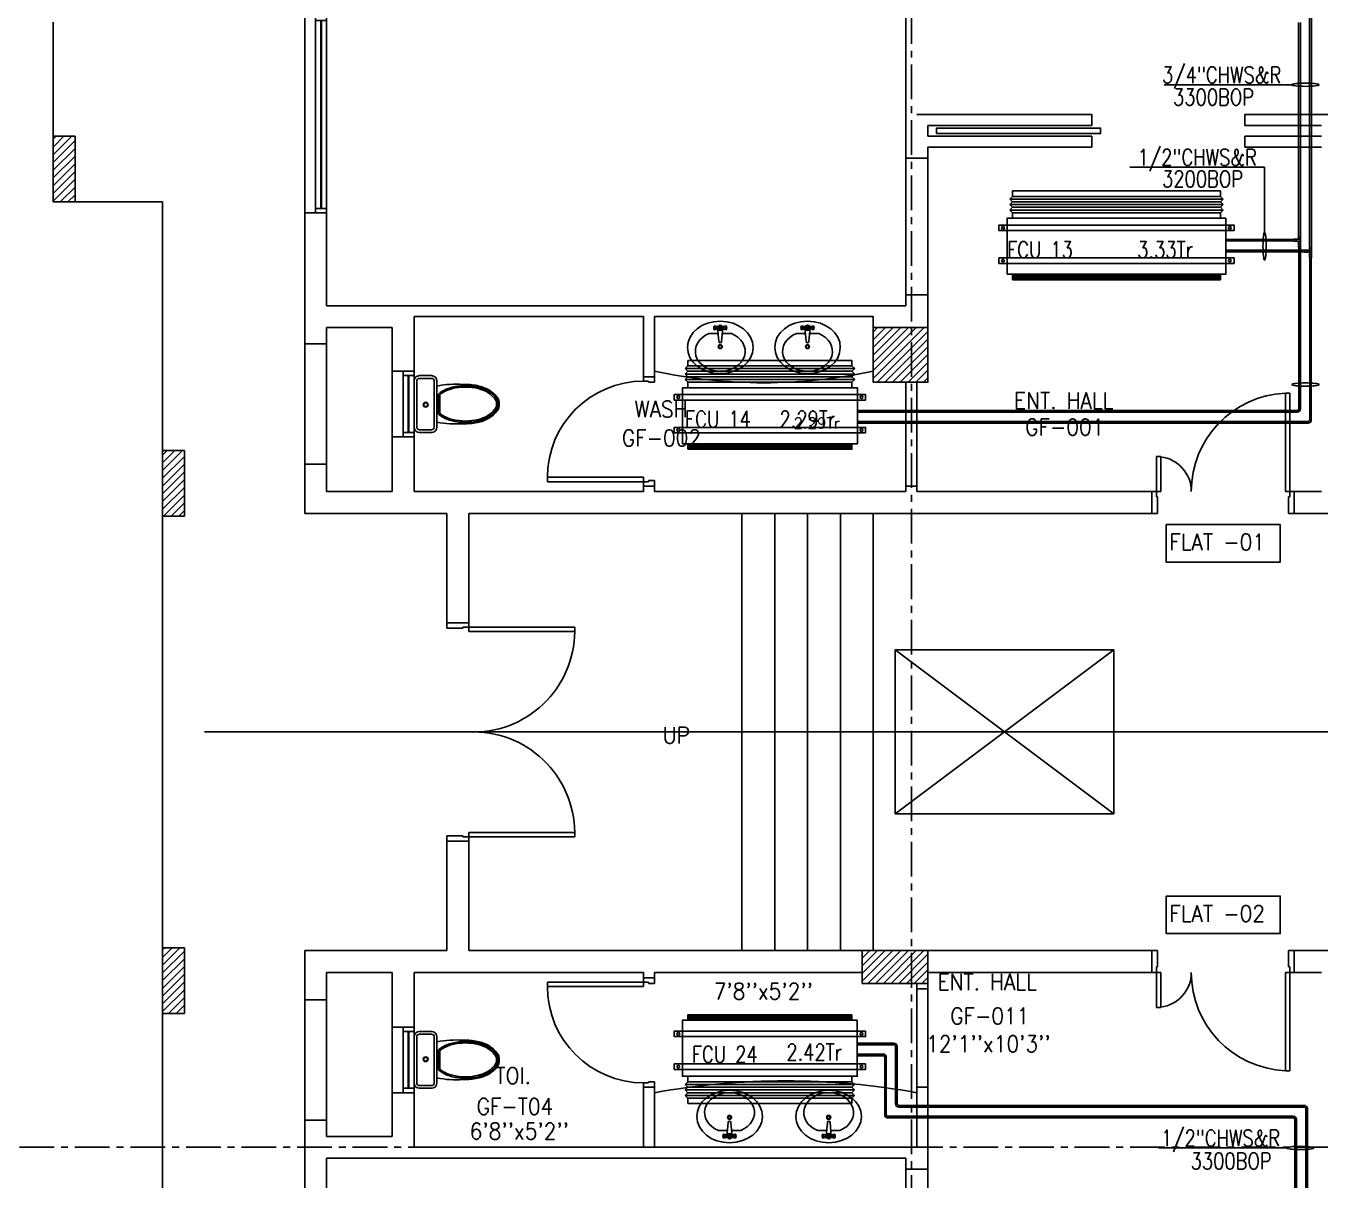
# Model space of a CAD drawing. Header units: millimetres. Extents: x -1288794 to 2153086, y -2701644 to -1335282.
# Drawn here: x 1608448 to 1620286, y -1495669 to -1485109 of the extents above; entities that cross this region are included whole.
import ezdxf

# ---------------------------------------------------------------- set-up
doc = ezdxf.new("R2010")
doc.units = ezdxf.units.MM
doc.header["$LTSCALE"] = 100
doc.linetypes.add('CENTER', pattern=[50.8, 31.75, -6.35, 6.35, -6.35])
doc.linetypes.add('DASHED2', pattern=[9.525, 6.35, -3.175])
for name, color, linetype in [('A-ANNO-TEXT', 8, 'Continuous'), ('A-DOOR', 4, 'Continuous'), ('A-FLOR-OVHD', 4, 'DASHED2'), ('A-FLOR-PFIX', 8, 'Continuous'), ('A-FLOR-SPCL', 8, 'Continuous'), ('A-GLAZ', 5, 'Continuous'), ('A-GRID', 253, 'CENTER'), ('A-WALL-FULL', 8, 'Continuous'), ('AC-CHILLED WATER TEXT', 41, 'Continuous'), ('AC-CHR', 60, 'Continuous'), ('AC-CHS', 30, 'Continuous'), ('AC-HLTEXT', 100, 'Continuous'), ('AC-SAD TEXT', 3, 'Continuous'), ('FCU-AC', 160, 'Continuous'), ('LINE', 1, 'Continuous'), ('S-COL- HACT.', 9, 'Continuous'), ('S-COL.', 8, 'Continuous')]:
    doc.layers.add(name, color=color, linetype=linetype)
doc.styles.add('ROMAND', font='romand')
doc.styles.add('ROMANS', font='romans.shx', dxfattribs={"width": 0.8})
doc.styles.add('SIMPLEX', font='simplex.shx', dxfattribs={"width": 0.8})
pattern_1 = [(45, (2733053.36, -1109556.65), (-35.355339, 35.355339), [])]

# ---------------------------------------------------------------- blocks, each defined once
blk = doc.blocks.new('D-200-DOUBLE')
for p, q in [((40, 200), (40, 1170)), ((40, 1170), (80, 1170)), ((80, 200), (80, 1170)), ((1920, 200), (1920, 1170)), ((1920, 1170), (1960, 1170)), ((1960, 200), (1960, 1170)), ((80, 200), (0, 200)), ((0, 200), (0, 0)), ((40, 200), (40, 148)), ((40, 148), (50, 148)), ((50, 148), (50, 0)), ((1920, 200), (1960, 200)), ((1950, 148), (1950, 0)), ((1960, 148), (1950, 148)), ((2000, 200), (1960, 200)), ((1960, 200), (1960, 148)), ((2000, 200), (2000, 0)), ((50, 0), (0, 0)), ((2000, 0), (1950, 0))]:
    blk.add_line(p, q)
at = {"linetype": 'Continuous'}
for centre, start, end in [((73, 242), 357.4314, 89.5378), ((1927, 242), 90.4622, 182.5686)]:
    blk.add_arc(centre, 928, start, end, dxfattribs=at)
blk = doc.blocks.new('D-100-R1')
for p, q in [((-80, 980), (-80, 100)), ((-80, 980), (-40, 980)), ((-40, 980), (-40, 55)), ((-1000, 100), (-1000, 0)), ((-1000, 100), (-960, 100)), ((-960, 100), (-960, 55)), ((-960, 55), (-950, 55)), ((-950, 55), (-950, 0)), ((-80, 100), (0, 100)), ((-50, 55), (-50, 0)), ((-50, 55), (-40, 55)), ((-50, 0), (0, 0)), ((0, 100), (0, 0)), ((-1000, 0), (-950, 0))]:
    blk.add_line(p, q)
at = {"linetype": 'Continuous'}
blk.add_arc((-80, 100), 880, 90, 180, dxfattribs=at)
blk = doc.blocks.new('WC-1')
for p, q in [((-210, 0), (210, 0)), ((-260, -160), (-260, -50)), ((-235, -160), (-235, -50)), ((-210, -25), (210, -25)), ((235, -50), (235, -160)), ((260, -50), (260, -160)), ((210, -185), (-210, -185)), ((210, -210), (-210, -210)), ((91, -223), (-91, -223)), ((86, -235), (-86, -235))]:
    blk.add_line(p, q)
for radius in [22.1, 17.1]:
    blk.add_circle((-6, -107), radius)
for centre, radius, start, end in [((-210, -50), 50, 90, 180), ((-210, -50), 25, 90, 180), ((210, -50), 50, 360, 90), ((210, -50), 25, 360, 90), ((-210, -160), 50, 180, 270), ((-210, -160), 25, 180, 270), ((722, -383), 904, 168.9529, 184.0632), ((69, -365), 214, 138.4152, 149.8586), ((69, -365), 201, 139.9943, 149.8586), ((-69, -365), 201, 30.1414, 40.0057), ((-69, -365), 214, 30.1414, 41.5848), ((210, -160), 25, 270, 360), ((210, -160), 50, 270, 360), ((352, -470), 520, 166.4766, 180), ((352, -470), 507, 166.4766, 180), ((178, -428), 341, 149.8586, 166.4766), ((178, -428), 328, 149.8586, 166.4766), ((-178, -428), 328, 13.5234, 30.1414), ((-178, -428), 341, 13.5234, 30.1414), ((-352, -470), 507, 360, 13.5234), ((-352, -470), 520, 360, 13.5234), ((352, -470), 532, 177.5541, 180), ((352, -470), 532, 180, 193.5234), ((352, -470), 520, 180, 193.5234), ((352, -470), 507, 180, 193.5234), ((-352, -470), 507, 346.4766, 360), ((-352, -470), 520, 346.4766, 360), ((-352, -470), 532, 346.4766, 360), ((-352, -470), 532, 360, 2.4459), ((178, -512), 341, 193.5234, 210.1414), ((178, -512), 328, 193.5234, 210.1414), ((-178, -512), 328, 329.8586, 346.4766), ((-178, -512), 341, 329.8586, 346.4766), ((178, -512), 353, 193.5234, 210.1414), ((69, -575), 226, 210.1414, 234.4972), ((69, -575), 214, 210.1414, 234.4972), ((69, -575), 201, 210.1414, 234.4972), ((-69, -575), 201, 305.5028, 329.8586), ((-69, -575), 214, 305.5028, 329.8586), ((-69, -575), 226, 305.5028, 329.8586), ((-178, -512), 353, 329.8586, 346.4766), ((0, -672), 108, 234.4972, 270), ((0, -672), 95.9, 234.4972, 270), ((0, -672), 83.4, 234.4972, 270), ((0, -672), 83.4, 270, 305.5028), ((0, -672), 95.9, 270, 305.5028), ((0, -672), 108, 270, 305.5028)]:
    blk.add_arc(centre, radius, start, end)
at = {"linetype": 'Continuous', "ltscale": 50}
blk.add_arc((-722, -383), 904, 355.9368, 11.0471, dxfattribs=at)
blk = doc.blocks.new('W-180')
for p, q in [((1800, 100), (0, 100)), ((1800, 0), (0, 0)), ((40, 0), (40, 100)), ((1760, 100), (1760, 0))]:
    blk.add_line(p, q)
at = {"linetype": 'Continuous'}
for p, q in [((1760, 53), (40, 53)), ((1760, 47), (40, 47))]:
    blk.add_line(p, q, dxfattribs=at)
blk = doc.blocks.new('D-130-R')
for p, q in [((1220, 200), (1220, 1100)), ((1220, 1100), (1260, 1100)), ((1260, 200), (1260, 1100)), ((80, 520), (40, 520)), ((40, 200), (40, 520)), ((80, 200), (80, 520)), ((0, 0), (0, 200)), ((80, 200), (0, 200)), ((40, 150), (40, 200)), ((50, 150), (40, 150)), ((50, 0), (50, 150)), ((1300, 200), (1220, 200)), ((1260, 150), (1250, 150)), ((1250, 0), (1250, 150)), ((1260, 150), (1260, 200)), ((1300, 0), (1300, 200)), ((50, 0), (0, 0)), ((1300, 0), (1250, 0))]:
    blk.add_line(p, q)
for centre, radius, start, end in [((1260, 200), 900, 92.5473, 180), ((40, 200), 320, 0, 82.8192)]:
    blk.add_arc(centre, radius, start, end)
blk = doc.blocks.new('W-60')
for p, q in [((600, 100), (0, 100)), ((600, 0), (0, 0)), ((40, 0), (40, 100)), ((560, 100), (560, 0))]:
    blk.add_line(p, q)
at = {"linetype": 'Continuous'}
for p, q in [((560, 53), (40, 53)), ((560, 47), (40, 47))]:
    blk.add_line(p, q, dxfattribs=at)
blk = doc.blocks.new('LAV-2')
for p, q in [((-21, 393), (-55, 399)), ((-21, 369), (-55, 363)), ((-24, 385), (-49, 381)), ((-24, 377), (-49, 381)), ((-25, 381), (-13, 258)), ((-19, 381), (17, 381)), ((-1, 363), (-1, 399)), ((23, 381), (11, 257)), ((53, 399), (20, 393)), ((53, 363), (20, 369)), ((47, 381), (23, 385)), ((47, 381), (23, 376)), ((-102, 330), (-23, 330)), ((21, 329), (101, 329))]:
    blk.add_line(p, q)
for centre, radius in [((-1, 381), 24), ((-1, 381), 18), ((-1, 209), 18), ((-1, 209), 13.2)]:
    blk.add_circle(centre, radius)
blk.add_arc((-1, 257), 12, 179.8053, 359.8053)
for centre, major_axis, ratio in [((-1, 202), (-300, 1), 0.8), ((53, 381), (0.1, 18), 0.333333)]:
    blk.add_ellipse(centre, major_axis=major_axis, ratio=ratio)
at = {"extrusion": (0, 0, -1)}
blk.add_ellipse((-55, 381), major_axis=(0.1, 18), ratio=0.333333, dxfattribs=at)
blk.add_ellipse((-1, 166), major_axis=(-228, 1), ratio=0.8, start_param=5.174, end_param=10.533963)
for points, knots in [([(-55, 365), (-55, 366), (-55, 366), (-55, 366), (-55, 366), (-56, 367), (-56, 368), (-57, 370), (-57, 371), (-58, 374), (-58, 375), (-58, 379), (-58, 381), (-58, 386), (-58, 388), (-57, 392), (-57, 393), (-56, 394), (-56, 395), (-55, 396), (-55, 396), (-55, 396), (-55, 397), (-55, 397)], [3.378318, 3.378318, 3.378318, 3.378318, 3.519844, 3.519844, 3.66137, 3.66137, 3.925951, 3.925951, 4.190531, 4.190531, 4.455112, 4.455112, 4.86737, 4.86737, 5.279628, 5.279628, 5.565785, 5.565785, 5.785568, 5.785568, 5.957, 5.957, 6.04646, 6.04646, 6.04646, 6.04646]), ([(-55, 397), (-55, 397), (-54, 396), (-54, 396), (-54, 396), (-53, 395), (-53, 394), (-52, 392), (-52, 391), (-52, 388), (-51, 387), (-51, 383), (-51, 381), (-51, 376), (-52, 374), (-52, 370), (-53, 369), (-53, 368), (-54, 367), (-54, 366), (-54, 366), (-55, 366), (-55, 365), (-55, 365)], [0.236726, 0.236726, 0.236726, 0.236726, 0.378252, 0.378252, 0.519778, 0.519778, 0.784358, 0.784358, 1.048939, 1.048939, 1.313519, 1.313519, 1.725777, 1.725777, 2.138035, 2.138035, 2.424192, 2.424192, 2.643976, 2.643976, 2.815407, 2.815407, 2.904867, 2.904867, 2.904867, 2.904867]), ([(53, 396), (53, 396), (53, 396), (53, 396), (53, 395), (52, 394), (52, 394), (51, 392), (51, 390), (50, 388), (50, 386), (50, 383), (50, 380), (50, 376), (50, 373), (51, 370), (51, 369), (52, 367), (52, 367), (53, 366), (53, 365), (53, 365), (53, 365), (53, 365)], [0.236726, 0.236726, 0.236726, 0.236726, 0.378252, 0.378252, 0.519778, 0.519778, 0.784358, 0.784358, 1.048939, 1.048939, 1.313519, 1.313519, 1.725777, 1.725777, 2.138035, 2.138035, 2.424192, 2.424192, 2.643976, 2.643976, 2.815407, 2.815407, 2.904867, 2.904867, 2.904867, 2.904867]), ([(53, 365), (53, 365), (53, 365), (54, 366), (54, 366), (55, 367), (55, 368), (56, 370), (56, 371), (56, 373), (57, 375), (57, 379), (57, 381), (57, 386), (56, 388), (56, 391), (55, 392), (55, 394), (54, 395), (54, 396), (54, 396), (54, 396), (53, 396), (53, 396)], [3.378318, 3.378318, 3.378318, 3.378318, 3.519844, 3.519844, 3.66137, 3.66137, 3.925951, 3.925951, 4.190531, 4.190531, 4.455112, 4.455112, 4.86737, 4.86737, 5.279628, 5.279628, 5.565785, 5.565785, 5.785568, 5.785568, 5.957, 5.957, 6.04646, 6.04646, 6.04646, 6.04646])]:
    blk.add_open_spline(points, degree=3, knots=knots)
blk = doc.blocks.new('fcu 3.5 tr')
at = {"layer": 'FCU-AC'}
h = blk.add_hatch(dxfattribs=at)
h.set_pattern_fill('NET', color=3)
h.paths.add_polyline_path([(100970, -1580238), (99070, -1580238), (99070, -1580288), (100970, -1580288)])
for p, q in [((99045, -1579550), (99070, -1579525)), ((100970, -1579525), (99070, -1579525)), ((100995, -1579550), (100970, -1579525)), ((100995, -1579550), (99045, -1579550)), ((99045, -1579550), (99070, -1579575)), ((99045, -1579600), (99070, -1579575)), ((100995, -1579600), (99045, -1579600)), ((99045, -1579600), (99070, -1579625)), ((99045, -1579650), (99070, -1579625)), ((100995, -1579650), (99045, -1579650)), ((99045, -1579650), (99070, -1579675)), ((100970, -1579575), (99070, -1579575)), ((100970, -1579575), (99070, -1579575)), ((100970, -1579625), (99070, -1579625)), ((100970, -1579625), (99070, -1579625)), ((100995, -1579550), (100970, -1579575)), ((100995, -1579600), (100970, -1579575)), ((100995, -1579600), (100970, -1579625)), ((100995, -1579650), (100970, -1579625)), ((100995, -1579650), (100970, -1579675))]:
    blk.add_line(p, q, dxfattribs=at)
at = {"layer": 'FCU-AC', "color": 1}
for p, q in [((100970, -1579475), (99070, -1579475)), ((99070, -1579475), (99070, -1579525)), ((99070, -1579525), (100970, -1579525)), ((100970, -1579525), (100970, -1579475)), ((100970, -1579675), (99070, -1579675)), ((99070, -1579675), (99070, -1579725)), ((99070, -1579725), (100970, -1579725)), ((100970, -1579725), (100970, -1579675))]:
    blk.add_line(p, q, dxfattribs=at)
at = {"layer": 'FCU-AC'}
blk.add_lwpolyline([(99020, -1580238), (101020, -1580238), (101020, -1579725), (99020, -1579725)], close=True, dxfattribs=at)
at = {"layer": 'FCU-AC', "color": 6}
for points in [[(98945, -1579838), (101095, -1579838), (101095, -1579788), (98945, -1579788)], [(98945, -1580138), (101095, -1580138), (101095, -1580088), (98945, -1580088)]]:
    blk.add_lwpolyline(points, close=True, dxfattribs=at)
at = {"layer": 'FCU-AC', "color": 3}
blk.add_lwpolyline([(99070, -1580288), (100970, -1580288), (100970, -1580238), (99070, -1580238)], close=True, dxfattribs=at)
at = {"layer": 'FCU-AC', "color": 6}
for centre in [(98982, -1579813), (101057, -1579813), (98982, -1580113), (101057, -1580113)]:
    blk.add_circle(centre, 12.5, dxfattribs=at)
blk = doc.blocks.new('fcu 2.5 tr')
h = blk.add_hatch()
h.set_pattern_fill('NET', color=3)
h.paths.add_polyline_path([(83172, -1587743), (81672, -1587743), (81672, -1587793), (83172, -1587793)])
at = {"layer": 'FCU-AC', "color": 1}
for p, q in [((83172, -1586980), (81672, -1586980)), ((81672, -1586980), (81672, -1587030)), ((83172, -1587030), (83172, -1586980)), ((81672, -1587030), (83172, -1587030)), ((83172, -1587180), (81672, -1587180)), ((81672, -1587180), (81672, -1587230)), ((81672, -1587230), (83172, -1587230)), ((83172, -1587230), (83172, -1587180))]:
    blk.add_line(p, q, dxfattribs=at)
at = {"layer": 'FCU-AC'}
for p, q in [((81672, -1587030), (81647, -1587055)), ((83197, -1587055), (81647, -1587055)), ((81672, -1587080), (81647, -1587055)), ((81672, -1587080), (81647, -1587105)), ((83197, -1587105), (81647, -1587105)), ((81672, -1587130), (81647, -1587105)), ((83172, -1587030), (81672, -1587030)), ((83172, -1587080), (81672, -1587080)), ((83172, -1587080), (81672, -1587080)), ((83197, -1587055), (83172, -1587030)), ((83197, -1587055), (83172, -1587080)), ((83197, -1587105), (83172, -1587080)), ((83197, -1587105), (83172, -1587130)), ((81672, -1587130), (81647, -1587155)), ((83197, -1587155), (81647, -1587155)), ((81672, -1587180), (81647, -1587155)), ((83172, -1587130), (81672, -1587130)), ((83172, -1587130), (81672, -1587130)), ((83197, -1587155), (83172, -1587130)), ((83197, -1587155), (83172, -1587180))]:
    blk.add_line(p, q, dxfattribs=at)
blk.add_lwpolyline([(81622, -1587743), (83222, -1587743), (83222, -1587230), (81622, -1587230)], close=True, dxfattribs=at)
at = {"layer": 'FCU-AC', "color": 6}
for points in [[(81547, -1587343), (83297, -1587343), (83297, -1587293), (81547, -1587293)], [(81547, -1587643), (83297, -1587643), (83297, -1587593), (81547, -1587593)]]:
    blk.add_lwpolyline(points, close=True, dxfattribs=at)
at = {"layer": 'FCU-AC', "color": 3}
blk.add_lwpolyline([(81672, -1587793), (83172, -1587793), (83172, -1587743), (81672, -1587743)], close=True, dxfattribs=at)
at = {"layer": 'FCU-AC', "color": 6}
for centre in [(81584, -1587318), (83259, -1587318), (81584, -1587618), (83259, -1587618)]:
    blk.add_circle(centre, 12.5, dxfattribs=at)

msp = doc.modelspace()

# ---------------------------------------------------------------- hatches: boundary and pattern name
at = {"layer": 'S-COL- HACT.', "linetype": 'Continuous', "ltscale": 3}
h = msp.add_hatch(dxfattribs=at)
h.set_pattern_fill('ANSI31', color=256, scale=400, style=0)
h.set_pattern_definition(pattern_1)
h.paths.add_polyline_path([(1608698.2, -1486118.6), (1608698.2, -1486718.6), (1608898.2, -1486718.6), (1608898.2, -1486118.6)])
h = msp.add_hatch(dxfattribs=at)
h.set_pattern_fill('ANSI31', color=256, scale=400, style=0)
h.set_pattern_definition(pattern_1)
h.paths.add_polyline_path([(1616198.2, -1488368.6), (1616698.2, -1488368.6), (1616698.2, -1487868.6), (1616198.2, -1487868.6)])
h = msp.add_hatch(dxfattribs=at)
h.set_pattern_fill('ANSI31', color=256, scale=400, style=0)
h.set_pattern_definition(pattern_1)
h.paths.add_polyline_path([(1616198.2, -1488368.6), (1616698.2, -1488368.6), (1616698.2, -1487868.6), (1616198.2, -1487868.6)])
h = msp.add_hatch(dxfattribs=at)
h.set_pattern_fill('ANSI31', color=256, scale=400, style=0)
h.set_pattern_definition(pattern_1)
h.paths.add_polyline_path([(1609698.2, -1488993.6), (1609698.2, -1489593.6), (1609898.2, -1489593.6), (1609898.2, -1488993.6)])
h = msp.add_hatch(dxfattribs=at)
h.set_pattern_fill('ANSI31', color=256, scale=400, style=0)
h.set_pattern_definition(pattern_1)
h.paths.add_polyline_path([(1609698.2, -1493543.6), (1609698.2, -1494143.6), (1609898.2, -1494143.6), (1609898.2, -1493543.6)])
h = msp.add_hatch(dxfattribs=at)
h.set_pattern_fill('ANSI31', color=256, scale=400, style=0)
h.set_pattern_definition([(45, (1853593.363, -1509993.415), (-35.355339, 35.355339), [])])
h.paths.add_polyline_path([(1616698.2, -1493568.6), (1616098.2, -1493568.6), (1616098.2, -1493868.6), (1616698.2, -1493868.6)])

# ---------------------------------------------------------------- linework, layer by layer
msp.add_line((1616498.2, -1486318.6), (1616498.2, -1480850))
at = {"layer": 'A-ANNO-TEXT', "color": 5}
for points in [[(1618879.1, -1489671.5), (1619921.5, -1489671.5), (1619921.5, -1490013.9), (1618879.1, -1490013.9)], [(1618879.1, -1493070.7), (1619921.5, -1493070.7), (1619921.5, -1493413.2), (1618879.1, -1493413.2)]]:
    msp.add_lwpolyline(points, close=True, dxfattribs=at)
at = {"layer": 'A-DOOR', "ltscale": 3}
msp.add_lwpolyline([(1616778.1, -1486093.6), (1616778.1, -1486043.6), (1618278.1, -1486043.6), (1618278.1, -1486093.6), (1616778.1, -1486093.6)], dxfattribs=at)
at = {"layer": 'A-FLOR-OVHD', "linetype": 'Continuous', "ltscale": 3}
for p, q in [((1616498.2, -1487568.6), (1616498.2, -1486318.6)), ((1616698.2, -1486318.6), (1616698.2, -1487568.6)), ((1608698.2, -1486718.6), (1609698.2, -1486718.6)), ((1608698.2, -1486718.6), (1609698.2, -1486718.6)), ((1609698.2, -1486718.6), (1609698.2, -1496418.6)), ((1609698.2, -1486718.6), (1609698.2, -1496418.6)), ((1616498.2, -1488368.6), (1616498.2, -1489318.6)), ((1616598.2, -1489318.6), (1616598.2, -1488368.6)), ((1616598.2, -1494818.6), (1616598.2, -1493918.6)), ((1616698.2, -1493918.6), (1616698.2, -1494818.6)), ((1616498.2, -1495568.6), (1616498.2, -1496818.6)), ((1616698.2, -1496818.6), (1616698.2, -1495568.6))]:
    msp.add_line(p, q, dxfattribs=at)
at = {"layer": 'A-FLOR-OVHD', "ltscale": 3}
msp.add_lwpolyline([(1632298.2, -1472568.6), (1623898.2, -1472568.6), (1623898.2, -1473868.6), (1622598.2, -1473868.6), (1622598.2, -1472568.6), (1618298.2, -1472568.6), (1618298.2, -1472968.6), (1616598.2, -1472968.6), (1616598.2, -1472568.6), (1609698.2, -1472568.6), (1609698.2, -1482218.6), (1608698.2, -1482218.6), (1608698.2, -1486718.6)], dxfattribs=at)
at = {"layer": 'A-FLOR-SPCL', "ltscale": 3}
for p, q in [((1614998.2, -1489568.6), (1614998.2, -1491568.6)), ((1615298.2, -1489568.6), (1615298.2, -1491568.6)), ((1615598.2, -1489568.6), (1615598.2, -1491568.6)), ((1615898.2, -1489568.6), (1615898.2, -1491568.6)), ((1616198.2, -1489568.6), (1616198.2, -1491568.6)), ((1614998.2, -1493568.6), (1614998.2, -1491568.6)), ((1615298.2, -1493568.6), (1615298.2, -1491568.6)), ((1615598.2, -1493568.6), (1615598.2, -1491568.6)), ((1615898.2, -1493568.6), (1615898.2, -1491568.6)), ((1616198.2, -1493568.6), (1616198.2, -1491568.6))]:
    msp.add_line(p, q, dxfattribs=at)
for centre, radius, start, end in [((1615198.2, -1483551.9), 4821.5, 258.02979, 281.97021), ((1615398.2, -1501493), 6732.1, 79.7322, 100.2678)]:
    msp.add_arc(centre, radius, start, end, dxfattribs=at)
at = {"layer": 'A-GLAZ', "ltscale": 3}
for p, q in [((1610998.2, -1485018.6), (1610998.2, -1486818.6)), ((1610998.2, -1489118.6), (1610998.2, -1488018.6)), ((1611198.2, -1489118.6), (1611198.2, -1488018.6)), ((1611798.2, -1488268.6), (1611798.2, -1488868.6)), ((1610998.2, -1494018.6), (1610998.2, -1495118.6)), ((1611198.2, -1494018.6), (1611198.2, -1495118.6)), ((1611798.2, -1494868.6), (1611798.2, -1494268.6))]:
    msp.add_line(p, q, dxfattribs=at)
at = {"layer": 'A-GRID', "ltscale": 0.1}
for p, q in [((1616548.2, -1465142.6), (1616548.2, -1513277)), ((1599244.8, -1495368.6), (1642784.4, -1495368.6))]:
    msp.add_line(p, q, dxfattribs=at)
at = {"layer": 'A-WALL-FULL', "ltscale": 3}
for p, q in [((1616598.2, -1485918.6), (1618198.2, -1485918.6)), ((1616698.2, -1486018.6), (1618198.2, -1486018.6)), ((1616698.2, -1486018.6), (1616698.2, -1486118.6)), ((1618198.2, -1486018.6), (1618198.2, -1485918.6)), ((1619598.2, -1486018.6), (1619598.2, -1485918.6)), ((1619598.2, -1485918.6), (1620398.2, -1485918.6)), ((1619598.2, -1486018.6), (1620298.2, -1486018.6)), ((1608898.2, -1486118.6, 0), (1608698.2, -1486118.6, 0)), ((1608698.2, -1486118.6, 0), (1608698.2, -1486718.6)), ((1608898.2, -1486718.6, 0), (1608898.2, -1486118.6, 0)), ((1616698.2, -1486118.6), (1618198.2, -1486118.6)), ((1618198.2, -1486218.6), (1618198.2, -1486118.6)), ((1619598.2, -1486118.6), (1620298.2, -1486118.6)), ((1619598.2, -1486118.6), (1619598.2, -1486218.6)), ((1616698.2, -1486218.6), (1616698.2, -1486318.6)), ((1616698.2, -1486218.6), (1618198.2, -1486218.6)), ((1620298.2, -1486218.6), (1619598.2, -1486218.6)), ((1616498.2, -1486318.6), (1616698.2, -1486318.6)), ((1608698.2, -1486718.6), (1608898.2, -1486718.6, 0)), ((1610998.2, -1486818.6), (1610998.2, -1488018.6)), ((1610998.2, -1486818.6), (1611198.2, -1486818.6)), ((1611198.2, -1486818.6), (1611198.2, -1487668.6)), ((1616498.2, -1487668.6), (1611198.2, -1487668.6)), ((1616498.2, -1487568.6), (1616698.2, -1487568.6)), ((1616498.2, -1487568.6), (1616498.2, -1487668.6)), ((1616698.2, -1487568.6), (1616698.2, -1488368.6)), ((1611998.2, -1487768.6), (1611998.2, -1488268.6)), ((1614098.2, -1487768.6), (1611998.2, -1487768.6)), ((1614098.2, -1487768.6), (1614098.2, -1488318.6)), ((1614198.2, -1487768.6), (1614198.2, -1488318.6)), ((1616198.2, -1487768.6), (1614198.2, -1487768.6)), ((1616198.2, -1488368.6), (1616198.2, -1487768.6)), ((1611798.2, -1487868.6), (1611198.2, -1487868.6)), ((1611198.2, -1488018.6), (1611198.2, -1487868.6)), ((1611798.2, -1487868.6), (1611798.2, -1488268.6)), ((1611198.2, -1488018.6), (1610998.2, -1488018.6)), ((1611998.2, -1488268.6), (1611798.2, -1488268.6)), ((1614198.2, -1488318.6), (1614098.2, -1488318.6)), ((1616698.2, -1488368.6), (1616198.2, -1488368.6)), ((1611998.2, -1488868.6), (1611798.2, -1488868.6)), ((1611798.2, -1488868.6), (1611798.2, -1489368.6)), ((1611998.2, -1488868.6), (1611998.2, -1489368.6)), ((1609698.2, -1489593.6), (1609698.2, -1488993.6)), ((1609698.2, -1488993.6), (1609898.2, -1488993.6)), ((1609898.2, -1488993.6), (1609898.2, -1489593.6)), ((1611198.2, -1489118.6), (1610998.2, -1489118.6)), ((1610998.2, -1489118.6), (1610998.2, -1489568.6)), ((1611198.2, -1489368.6), (1611198.2, -1489118.6)), ((1614198.2, -1489318.6), (1614098.2, -1489318.6)), ((1614098.2, -1489318.6), (1614098.2, -1489368.6)), ((1614198.2, -1489318.6), (1614198.2, -1489368.6)), ((1616498.2, -1489318.6), (1616498.2, -1489368.6)), ((1616598.2, -1489318.6), (1616498.2, -1489318.6)), ((1616598.2, -1489318.6), (1616598.2, -1489368.6)), ((1611798.2, -1489368.6), (1611198.2, -1489368.6)), ((1614098.2, -1489368.6), (1611998.2, -1489368.6)), ((1614198.2, -1489368.6), (1616498.2, -1489368.6)), ((1616598.2, -1489368.6), (1618748.2, -1489368.6)), ((1618748.2, -1489368.6), (1618748.2, -1489568.6)), ((1620048.2, -1489368.6), (1620048.2, -1489568.6)), ((1620048.2, -1489368.6), (1620298.2, -1489368.6)), ((1620148.2, -1489368.6), (1620298.2, -1489368.6)), ((1610998.2, -1489568.6), (1612298.2, -1489568.6)), ((1612298.2, -1489568.6), (1612298.2, -1490568.6)), ((1612498.2, -1489568.6), (1618748.2, -1489568.6)), ((1612498.2, -1489568.6), (1612498.2, -1490568.6)), ((1620048.2, -1489568.6), (1620498.2, -1489568.6)), ((1620148.2, -1489568.6), (1620498.2, -1489568.6)), ((1609898.2, -1489593.6, 0), (1609698.2, -1489593.6)), ((1612298.2, -1490568.6), (1612498.2, -1490568.6)), ((1610082, -1491568.6), (1636498.2, -1491568.6)), ((1612298.2, -1493568.6), (1612298.2, -1492568.6)), ((1612298.2, -1492568.6), (1612498.2, -1492568.6)), ((1612298.2, -1493568.6), (1612298.2, -1492568.6)), ((1612298.2, -1492568.6), (1612498.2, -1492568.6)), ((1612498.2, -1493568.6), (1612498.2, -1492568.6)), ((1612498.2, -1493568.6), (1612498.2, -1492568.6)), ((1609698.2, -1494143.6, 0), (1609698.2, -1493543.6, 0)), ((1609698.2, -1493543.6, 0), (1609898.2, -1493543.6, 0)), ((1609898.2, -1493543.6, 0), (1609898.2, -1494143.6, 0)), ((1610998.2, -1496318.6), (1610998.2, -1493568.6)), ((1610998.2, -1493568.6), (1612298.2, -1493568.6)), ((1610998.2, -1494018.6), (1610998.2, -1493568.6)), ((1612498.2, -1493568.6), (1616098.2, -1493568.6)), ((1616698.2, -1493568.6), (1618748.2, -1493568.6)), ((1618748.2, -1493768.6), (1618748.2, -1493568.6)), ((1620048.2, -1493568.6), (1622273.2, -1493568.6)), ((1620048.2, -1493768.6), (1620048.2, -1493568.6)), ((1620148.2, -1493568.6), (1620498.2, -1493568.6)), ((1611198.2, -1493768.6), (1611198.2, -1494018.6)), ((1611798.2, -1493768.6), (1611198.2, -1493768.6)), ((1611798.2, -1494268.6), (1611798.2, -1493768.6)), ((1614098.2, -1493768.6), (1611998.2, -1493768.6)), ((1611998.2, -1494268.6), (1611998.2, -1493768.6)), ((1614098.2, -1493818.6), (1614098.2, -1493768.6)), ((1614198.2, -1493818.6), (1614098.2, -1493818.6)), ((1614198.2, -1493818.6), (1614198.2, -1493768.6)), ((1614198.2, -1493768.6), (1616098.2, -1493768.6)), ((1616698.2, -1493768.6), (1618748.2, -1493768.6)), ((1616698.2, -1493918.6), (1616698.2, -1493768.6)), ((1620048.2, -1493768.6), (1620298.2, -1493768.6)), ((1620148.2, -1493768.6), (1620298.2, -1493768.6)), ((1616698.2, -1493918.6), (1616598.2, -1493918.6)), ((1611198.2, -1494018.6), (1610998.2, -1494018.6)), ((1609898.2, -1494143.6, 0), (1609698.2, -1494143.6, 0)), ((1611998.2, -1494268.6), (1611798.2, -1494268.6)), ((1611998.2, -1494868.6), (1611798.2, -1494868.6)), ((1611798.2, -1495268.6), (1611798.2, -1494868.6)), ((1611998.2, -1495368.6), (1611998.2, -1494868.6)), ((1614098.2, -1495368.6), (1614098.2, -1494818.6)), ((1614198.2, -1494818.6), (1614098.2, -1494818.6)), ((1614198.2, -1495368.6), (1614198.2, -1494818.6)), ((1616698.2, -1494818.6), (1616598.2, -1494818.6)), ((1616598.2, -1495368.6), (1616598.2, -1494818.6)), ((1616698.2, -1495568.6), (1616698.2, -1494818.6)), ((1611198.2, -1495118.6), (1610998.2, -1495118.6)), ((1611198.2, -1495118.6), (1611198.2, -1495268.6)), ((1611798.2, -1495268.6), (1611198.2, -1495268.6)), ((1614098.2, -1495368.6), (1611998.2, -1495368.6)), ((1616198.2, -1495368.6), (1614198.2, -1495368.6)), ((1616598.2, -1495368.6), (1616298.2, -1495368.6)), ((1611198.2, -1496318.6), (1611198.2, -1495468.6)), ((1616498.2, -1495468.6), (1611198.2, -1495468.6)), ((1616498.2, -1495568.6), (1616498.2, -1495468.6)), ((1616698.2, -1495568.6), (1616498.2, -1495568.6))]:
    msp.add_line(p, q, dxfattribs=at)
at = {"layer": 'A-WALL-FULL', "linetype": 'Continuous', "ltscale": 3}
msp.add_line((1616598.2, -1493918.6), (1616598.2, -1493868.6), dxfattribs=at)
at = {"layer": 'A-WALL-FULL', "linetype": 'Continuous', "ltscale": 3, "elevation": 0}
msp.add_lwpolyline([(1608698.2, -1486118.6), (1608898.2, -1486118.6), (1608898.2, -1486718.6), (1608698.2, -1486718.6)], close=True, dxfattribs=at)
at = {"layer": 'AC-CHILLED WATER TEXT'}
for p, q in [((1620031.3, -1485647), (1618859, -1485647)), ((1619778.5, -1486401.2), (1618544.5, -1486401.2)), ((1619778.5, -1487000.1), (1619778.5, -1486401.2)), ((1618807.1, -1495374.3), (1619979.3, -1495374.3))]:
    msp.add_line(p, q, dxfattribs=at)
at = {"layer": 'AC-CHILLED WATER TEXT', "extrusion": (0, 0, -1)}
msp.add_ellipse((1620152.5, -1485647), major_axis=(125, 0), ratio=0.12, dxfattribs=at)
at = {"layer": 'AC-CHILLED WATER TEXT'}
for centre, major_axis in [((1619778.5, -1487125.1), (0, 125)), ((1620152, -1488389.9), (-125, 0)), ((1620104.3, -1495374.3), (-125, 0))]:
    msp.add_ellipse(centre, major_axis=major_axis, ratio=0.12, dxfattribs=at)
at = {"layer": 'AC-CHR'}
for p, q in [((1620088.2, -1487059.1), (1620088.2, -1485077.4)), ((1620108.2, -1487124.1), (1620108.2, -1485077.4)), ((1620023.2, -1487061.6), (1619423.2, -1487061.6)), ((1620023.2, -1487076.6), (1619423.2, -1487076.6)), ((1620043.2, -1487059.1), (1620023.2, -1487061.6)), ((1620023.2, -1487076.6), (1620023.2, -1487061.6)), ((1620043.2, -1487079.1), (1620023.2, -1487076.6)), ((1620098.2, -1487059.1), (1620043.2, -1487059.1)), ((1620043.2, -1487079.1), (1620043.2, -1487059.1)), ((1620098.2, -1487079.1), (1620043.2, -1487079.1)), ((1620068.2, -1487079.1), (1620068.2, -1487059.1)), ((1620088.2, -1487039.1), (1620108.2, -1487039.1)), ((1620088.2, -1487124.1), (1620088.2, -1487079.1)), ((1620088.2, -1487099.1), (1620108.2, -1487099.1)), ((1620088.2, -1487124.1), (1620108.2, -1487124.1)), ((1620088.2, -1487124.1), (1620090.7, -1487144.1)), ((1620090.7, -1488612.6), (1620090.7, -1487144.1)), ((1620090.7, -1487144.1), (1620105.7, -1487144.1)), ((1620108.2, -1487124.1), (1620105.7, -1487144.1)), ((1620105.7, -1488612.6), (1620105.7, -1487144.1)), ((1616053.6, -1488627.6), (1620075.7, -1488627.6)), ((1620075.7, -1488642.6), (1620075.7, -1488627.6)), ((1620105.7, -1488612.6), (1620090.7, -1488612.6)), ((1616053.6, -1488642.6), (1620075.7, -1488642.6)), ((1616053.6, -1494515.3), (1616288.4, -1494515.3)), ((1616053.6, -1494530.3), (1616288.4, -1494530.3)), ((1616288.4, -1494530.3), (1616288.4, -1494515.3)), ((1616303.4, -1494545.3), (1616303.4, -1495069.9)), ((1616318.4, -1494545.3), (1616303.4, -1494545.3)), ((1616318.4, -1494545.3), (1616318.4, -1495069.9)), ((1616318.4, -1495069.9), (1616303.4, -1495069.9)), ((1616333.4, -1495084.9), (1620040.7, -1495084.9)), ((1616333.4, -1495084.9), (1616333.4, -1495099.9)), ((1616333.4, -1495099.9), (1620040.7, -1495099.9)), ((1620040.7, -1495099.9), (1620040.7, -1495084.9)), ((1620070.7, -1495114.9, 0), (1620055.7, -1495114.9)), ((1620055.7, -1496002.9), (1620055.7, -1495114.9)), ((1620070.7, -1496002.9), (1620070.7, -1495114.9))]:
    msp.add_line(p, q, dxfattribs=at)
for centre, radius, start, end in [((1620098.2, -1487069.1), 10, 270, 90), ((1620075.7, -1488612.6), 15, 270, 0), ((1620075.7, -1488612.6), 30, 270, 0), ((1616288.4, -1494545.3, 0), 30, 0, 90), ((1616288.4, -1494545.3, 0), 15, 0, 90), ((1616333.4, -1495069.9, 0), 30, 180, 270), ((1616333.4, -1495069.9, 0), 15, 180, 270), ((1620040.7, -1495114.9, 0), 30, 0, 90), ((1620040.7, -1495114.9, 0), 15, 0, 90)]:
    msp.add_arc(centre, radius, start, end, dxfattribs=at)
at = {"layer": 'AC-CHS'}
for p, q in [((1620188.2, -1487224.1), (1620188.2, -1484977.4)), ((1620208.2, -1487199.1), (1620208.2, -1484977.4)), ((1620090.7, -1487161.6), (1619423.2, -1487161.6)), ((1620090.7, -1487176.6), (1619423.2, -1487176.6)), ((1620123.2, -1487161.6), (1620105.7, -1487161.6)), ((1620123.2, -1487176.6), (1620105.7, -1487176.6)), ((1620143.2, -1487159.1), (1620123.2, -1487161.6)), ((1620123.2, -1487176.6), (1620123.2, -1487161.6)), ((1620143.2, -1487179.1), (1620123.2, -1487176.6)), ((1620198.2, -1487159.1), (1620143.2, -1487159.1)), ((1620143.2, -1487179.1), (1620143.2, -1487159.1)), ((1620198.2, -1487179.1), (1620143.2, -1487179.1)), ((1620168.2, -1487179.1), (1620168.2, -1487159.1)), ((1620188.2, -1487139.1), (1620208.2, -1487139.1)), ((1620188.2, -1487224.1), (1620188.2, -1487179.1)), ((1620188.2, -1487199.1), (1620208.2, -1487199.1)), ((1620208.2, -1487224.1), (1620208.2, -1487169.1)), ((1620188.2, -1487224.1), (1620208.2, -1487224.1)), ((1620188.2, -1487224.1), (1620190.7, -1487244.1)), ((1620190.7, -1488712.6), (1620190.7, -1487244.1)), ((1620190.7, -1487244.1), (1620205.7, -1487244.1)), ((1620208.2, -1487224.1), (1620205.7, -1487244.1)), ((1620205.7, -1488712.6), (1620205.7, -1487244.1)), ((1616053.6, -1488727.6), (1620175.7, -1488727.6)), ((1616053.6, -1488742.6), (1620175.7, -1488742.6)), ((1620175.7, -1488742.6), (1620175.7, -1488727.6)), ((1620205.7, -1488712.6), (1620190.7, -1488712.6)), ((1616053.6, -1494415.3), (1616388.4, -1494415.3)), ((1616053.6, -1494430.3), (1616388.4, -1494430.3)), ((1616388.4, -1494430.3), (1616388.4, -1494415.3)), ((1616403.4, -1494445.3), (1616403.4, -1494969.9)), ((1616418.4, -1494445.3), (1616403.4, -1494445.3)), ((1616418.4, -1494445.3), (1616418.4, -1494969.9)), ((1616418.4, -1494969.9), (1616403.4, -1494969.9)), ((1616433.4, -1494984.9), (1620140.7, -1494984.9)), ((1616433.4, -1494984.9), (1616433.4, -1494999.9)), ((1616433.4, -1494999.9), (1620140.7, -1494999.9)), ((1620140.7, -1494999.9), (1620140.7, -1494984.9)), ((1620170.7, -1495014.9, 0), (1620155.7, -1495014.9)), ((1620155.7, -1495902.9), (1620155.7, -1495014.9)), ((1620170.7, -1495902.9), (1620170.7, -1495014.9))]:
    msp.add_line(p, q, dxfattribs=at)
for centre, radius, start, end in [((1620198.2, -1487169.1), 10, 270, 90), ((1620175.7, -1488712.6), 15, 270, 0), ((1620175.7, -1488712.6), 30, 270, 0), ((1616388.4, -1494445.3, 0), 30, 0, 90), ((1616388.4, -1494445.3, 0), 15, 0, 90), ((1616433.4, -1494969.9, 0), 30, 180, 270), ((1616433.4, -1494969.9, 0), 15, 180, 270), ((1620140.7, -1495014.9, 0), 30, 0, 90), ((1620140.7, -1495014.9, 0), 15, 0, 90)]:
    msp.add_arc(centre, radius, start, end, dxfattribs=at)
at = {"layer": 'LINE', "linetype": 'CENTER', "ltscale": 0.8}
for p, q in [((1616398.2, -1492318.6), (1618398.2, -1490818.6)), ((1618398.2, -1492318.6), (1616398.2, -1490818.6)), ((1616398.2, -1490818.6), (1618398.2, -1490818.6)), ((1616398.2, -1492318.6), (1616398.2, -1490818.6)), ((1618398.2, -1492318.6), (1618398.2, -1490818.6)), ((1616398.2, -1492318.6), (1618398.2, -1492318.6))]:
    msp.add_line(p, q, dxfattribs=at)
at = {"layer": 'S-COL.', "linetype": 'Continuous', "ltscale": 3, "elevation": 0}
for points in [[(1608698.2, -1486118.6), (1608698.2, -1486718.6), (1608898.2, -1486718.6), (1608898.2, -1486118.6)], [(1608698.2, -1486118.6), (1608698.2, -1486718.6), (1608898.2, -1486718.6), (1608898.2, -1486118.6)], [(1608698.2, -1486118.6), (1608698.2, -1486718.6), (1608898.2, -1486718.6), (1608898.2, -1486118.6)], [(1609698.2, -1493543.6), (1609698.2, -1494143.6), (1609898.2, -1494143.6), (1609898.2, -1493543.6)], [(1609698.2, -1493543.6), (1609698.2, -1494143.6), (1609898.2, -1494143.6), (1609898.2, -1493543.6)]]:
    msp.add_lwpolyline(points, close=True, dxfattribs=at)
at = {"layer": 'S-COL.', "linetype": 'Continuous', "ltscale": 3}
for points in [[(1616198.2, -1488368.6), (1616698.2, -1488368.6), (1616698.2, -1487868.6), (1616198.2, -1487868.6)], [(1609698.2, -1488993.6), (1609698.2, -1489593.6), (1609898.2, -1489593.6), (1609898.2, -1488993.6)], [(1609698.2, -1488993.6), (1609698.2, -1489593.6), (1609898.2, -1489593.6), (1609898.2, -1488993.6)], [(1609698.2, -1488993.6), (1609698.2, -1489593.6), (1609898.2, -1489593.6), (1609898.2, -1488993.6)], [(1616098.2, -1493568.6), (1616698.2, -1493568.6), (1616698.2, -1493868.6), (1616098.2, -1493868.6)]]:
    msp.add_lwpolyline(points, close=True, dxfattribs=at)

# ---------------------------------------------------------------- block references
at = {"layer": 'A-DOOR', "ltscale": 3, "xscale": -1}
for name, p, rotation in [('D-100-R1', (1614198.2, -1489318.6), 90), ('D-130-R', (1618748.2, -1493568.6), 180)]:
    msp.add_blockref(name, p, dxfattribs=dict(at, rotation=rotation))
at = {"layer": 'A-DOOR', "ltscale": 3}
msp.add_blockref('D-130-R', (1618748.2, -1489568.6), dxfattribs=at)
for name, p, rotation in [('D-200-DOUBLE', (1612298.2, -1490568.6), 270), ('D-100-R1', (1614198.2, -1493818.6), 90)]:
    msp.add_blockref(name, p, dxfattribs=dict(at, rotation=rotation))
at = {"layer": 'A-FLOR-PFIX', "ltscale": 3}
for p in [(1614800.3, -1488252.4), (1615598.6, -1488252.4)]:
    msp.add_blockref('LAV-2', p, dxfattribs=at)
at = {"layer": 'A-FLOR-PFIX', "ltscale": 3, "rotation": 90}
msp.add_blockref('WC-1', (1611998.2, -1488568.6), dxfattribs=at)
at = {"layer": 'A-FLOR-PFIX', "ltscale": 3, "xscale": -1}
for name, p, rotation in [('WC-1', (1611998.2, -1494568.6), 90), ('LAV-2', (1614885.5, -1494884.9), 180), ('LAV-2', (1615792.4, -1494884.9), 180)]:
    msp.add_blockref(name, p, dxfattribs=dict(at, rotation=rotation))
at = {"layer": 'A-GLAZ', "ltscale": 3, "rotation": 90}
for name, p in [('W-180', (1611198.2, -1486818.6)), ('W-60', (1611998.2, -1488868.6))]:
    msp.add_blockref(name, p, dxfattribs=at)
at = {"layer": 'A-GLAZ', "ltscale": 3, "xscale": -1, "rotation": 90}
msp.add_blockref('W-60', (1611998.2, -1494268.6), dxfattribs=at)
at = {"layer": 'FCU-AC', "color": 3}
for name, p in [('fcu 3.5 tr', (1518403.6, 92856.4)), ('fcu 2.5 tr', (1532832.1, 98811.4))]:
    msp.add_blockref(name, p, dxfattribs=at)
at = {"layer": 'FCU-AC', "color": 3, "rotation": 180}
msp.add_blockref('fcu 2.5 tr', (1697675.1, -3081948.7), dxfattribs=at)

# ---------------------------------------------------------------- texts
at = {"layer": 'A-ANNO-TEXT', "style": 'ROMANS', "width": 0.9}
for s, p in [('ENT. HALL', (1617487.4, -1488612)), ('WASH', (1614015.3, -1488689.9)), ('GF-001', (1617588.9, -1488854.8)), ('GF-002', (1613899.4, -1488954.5)), ('UP', (1614273.9, -1491673.9)), ('ENT. HALL', (1616787.4, -1493929.9)), ("7'8''x5'2''", (1614740.1, -1494015.6)), ('GF-011', (1616903.3, -1494242.2)), ("12'1''x10'3''", (1616682.8, -1494496.6)), ('TOI.', (1612743.3, -1494788.2)), ('GF-T04', (1612571.4, -1495070)), ("6'8''x5'2''", (1612508.4, -1495295.7))]:
    msp.add_text(s, height=150, dxfattribs=at).set_placement(p)
at = {"layer": 'A-ANNO-TEXT', "color": 5, "style": 'ROMANS', "width": 0.9}
for s, p in [('FLAT -01', (1618907.9, -1489905.9)), ('FLAT -02', (1618907.9, -1493305.1))]:
    msp.add_text(s, height=150, dxfattribs=at).set_placement(p)
at = {"layer": 'AC-CHILLED WATER TEXT', "style": 'SIMPLEX', "width": 0.8}
for s, p in [('3/4"CHWS&R', (1618840.6, -1485631.9)), ('3300BOP', (1618941.3, -1485835.6)), ('1/2"CHWS&R', (1618616.9, -1486386.6)), ('3200BOP', (1618840.9, -1486583.8)), ('1/2"CHWS&R', (1618830.5, -1495359.2)), ('3300BOP', (1619102.1, -1495569.1))]:
    msp.add_text(s, height=150, dxfattribs=at).set_placement(p)
at = {"layer": 'AC-HLTEXT', "style": 'ROMAND'}
msp.add_text('2.29Tr', height=100, dxfattribs=at).set_placement((1615469.1, -1488792.7))
at = {"layer": 'AC-SAD TEXT', "style": 'SIMPLEX', "width": 0.8}
for s, p in [('FCU 13', (1617423.2, -1487231.6)), ('3.33Tr', (1618613.8, -1487231.6)), ('FCU 14', (1614477.1, -1488781.6)), ('2.29Tr', (1615341.4, -1488781.6)), ('2.42Tr', (1615403.9, -1494572.9)), ('FCU 24', (1614540, -1494593.4))]:
    msp.add_text(s, height=150, dxfattribs=at).set_placement(p)

doc.saveas('drawing.dxf')
